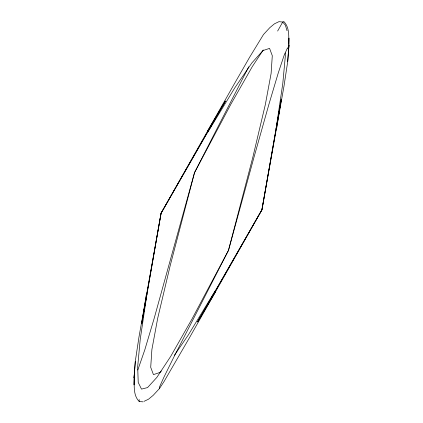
<?xml version="1.0" encoding="UTF-8"?>
<svg xmlns="http://www.w3.org/2000/svg" width="423" height="423" viewBox="0 0 423 423"><rect width="100%" height="100%" fill="white"/><g stroke="black" fill="none" stroke-linecap="round" stroke-linejoin="round"><path stroke-width="0.63" d="M288.724 44.494C288.772 36.769 289.718 27.405 283.791 21.494L282.707 22.054L277.636 31.043M134.303 379.193C134.17 386.712 133.446 395.785 139.209 401.506L143.064 401.85M134.35 377.919L134.704 368.38L134.059 377.818L134.086 384.914L134.704 368.38M288.507 48.894L288.296 54.62L288.941 45.182L288.914 38.086L288.698 43.807M287.703 61.673L288.941 45.182L287.703 61.673L283.981 86.239L261.922 209.808L189.409 337.834L164.018 381.578L159.492 388.51L153.163 395.357L148.521 399.196L144.037 401.342M135.297 361.327L134.059 377.818L135.297 361.327L139.019 336.761L161.078 213.192L233.591 85.166L249.522 57.422L263.508 34.49L269.837 27.643L274.479 23.804L278.963 21.658L282.707 22.054L285.414 25.221L287.021 30.726M207.381 131.31L225.396 101.102L161.078 213.192L146.971 293.996L140.209 339.484L137.676 366.778L138.226 382.445L141.494 389.112L147.542 387.59L156.875 377.385L170.733 356.34L192.058 318.894L228.468 250.405L254.043 157.081L268.827 104.629L278.175 73.242L284.14 55.313L287.566 47.778L288.761 49.697M215.619 291.69L197.604 321.898L261.922 209.808L276.029 129.004L282.791 83.516L285.324 56.222L285.213 52.954M146.971 293.996L141.7 323.775L146.575 293.086M276.425 129.914L281.3 99.225L276.029 129.004M141.7 323.775L161.078 213.192L225.396 101.102M281.3 99.225L261.922 209.808L197.604 321.898M137.808 370.009L144.825 349.758L154.173 318.371L194.532 172.595L248.74 66.776M207.778 132.219L234.776 87.889L251.902 62.879L262.969 50.564L269.567 48.381L272.29 55.709L271.106 73.48L265.3 104.745L252.869 157.118L228.468 250.405L174.26 356.224L163.944 377.147L159.392 387.193L159.492 388.51M215.222 290.781L188.224 335.111L174.445 355.23M263.28 49.935L252.267 66.66L230.942 104.106L194.532 172.595L170.131 265.882L157.7 318.255L151.894 349.52L150.71 367.291L153.433 374.619L160.031 372.436L161.306 371.013M139.141 399.513L139.209 401.506"/></g></svg>
